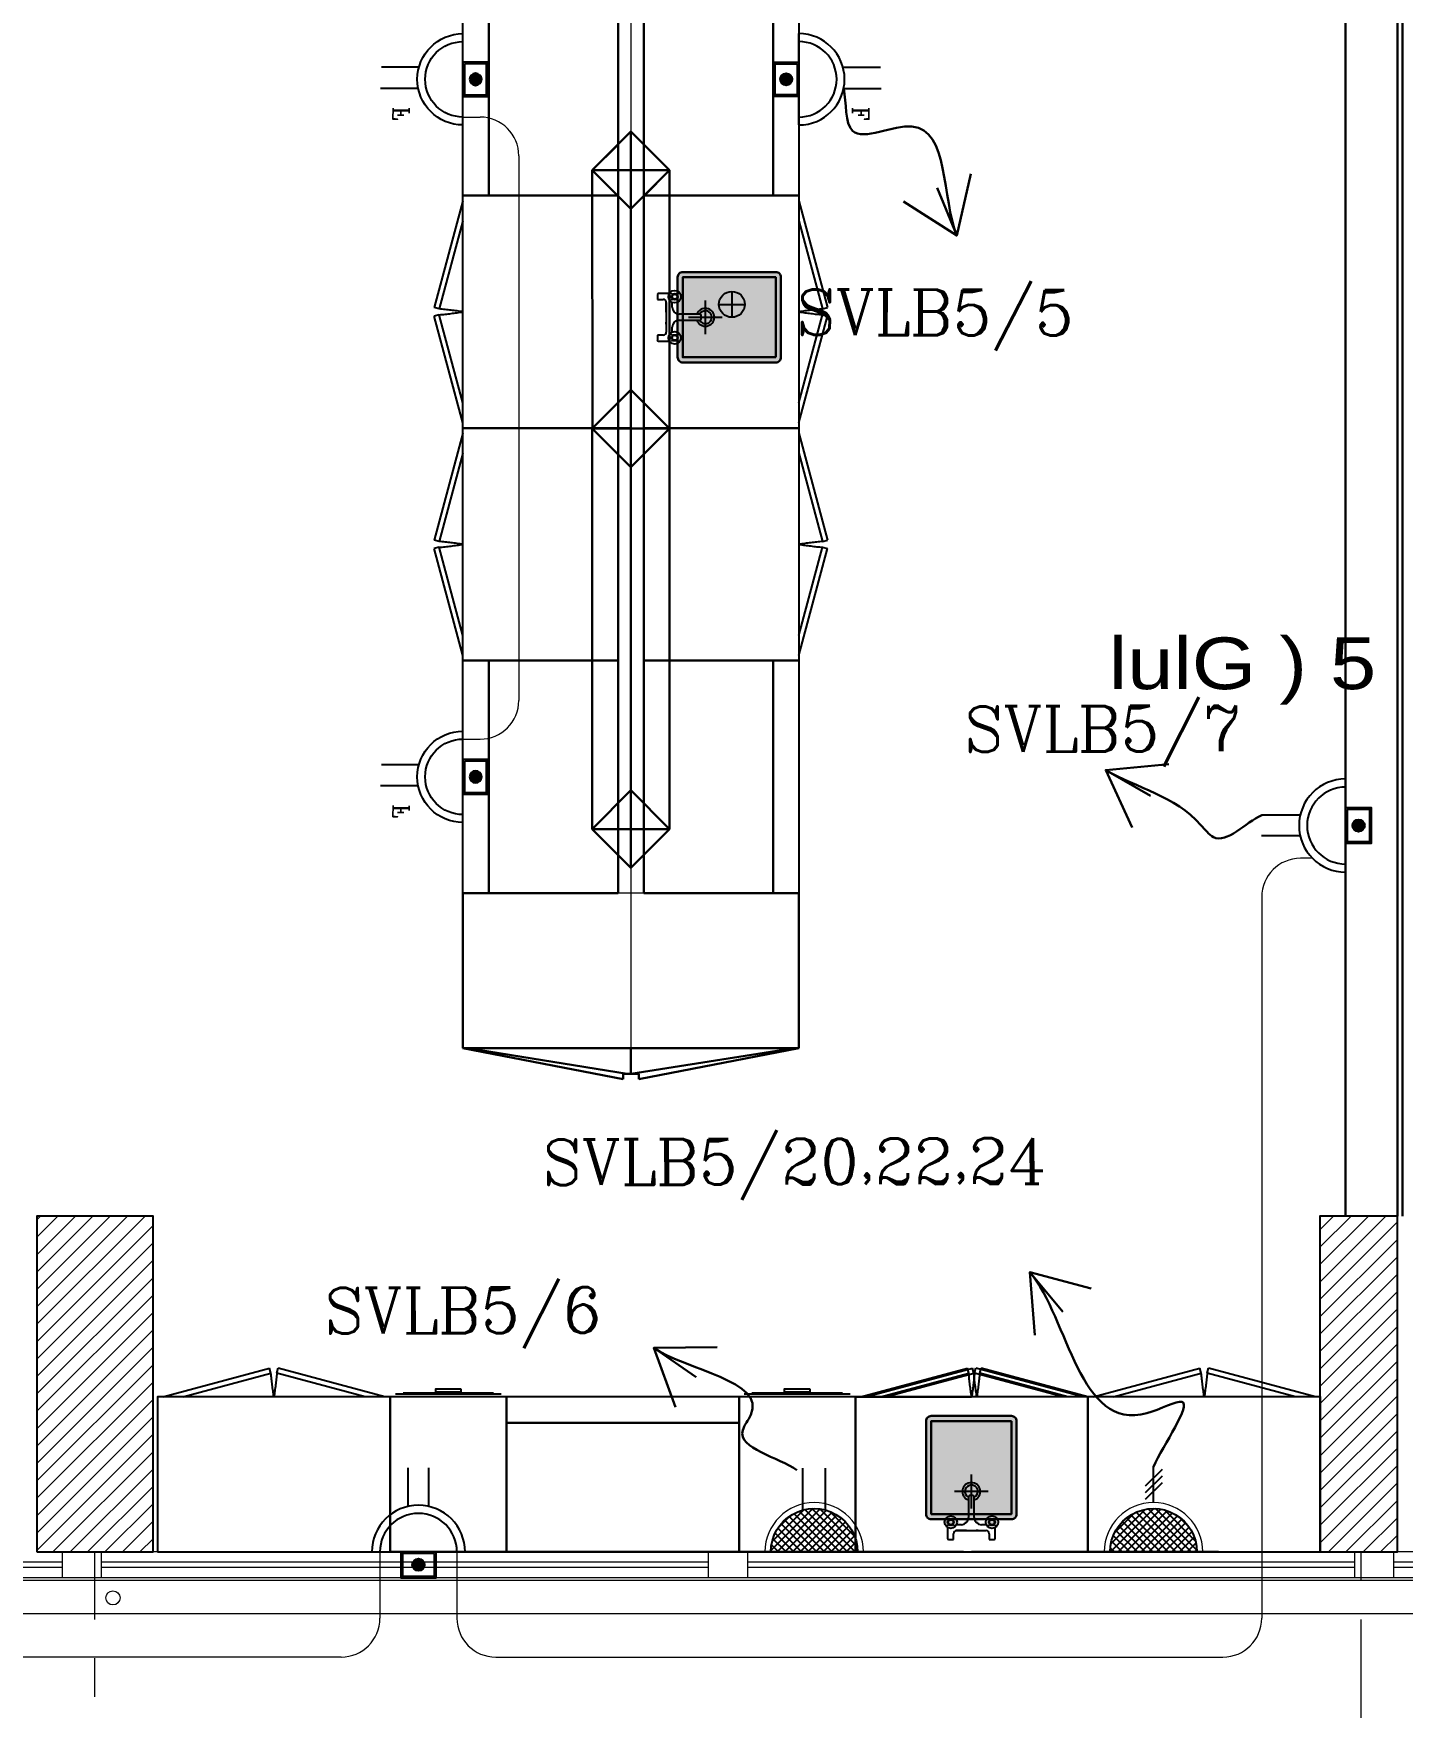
# Model space of a CAD drawing. Extents: x 1315 to 1416, y 473 to 837.
# Drawn here: x 1359.85 to 1365.15, y 578 to 584.48 of the extents above; entities that cross this region are included whole.
import ezdxf

# ---------------------------------------------------------------- set-up
doc = ezdxf.new("R2010")
doc.units = 0
doc.header["$MEASUREMENT"] = 0
for name, pattern in [('ACAD_ISO02W100', [15, 12, -3]), ('CENTERX2', [4, 2.5, -0.5, 0.5, -0.5]), ('DASHED', [19.05, 12.7, -6.35])]:
    doc.linetypes.add(name, pattern=pattern)
doc.layers.get('0').update_dxf_attribs({"color": 252, "linetype": 'CONTINUOUS', "lineweight": 30})
for name, color, linetype in [('-FUR', 252, 'CONTINUOUS'), ('E-SOCKETS', 6, 'CONTINUOUS'), ('LAYER8', 252, 'CONTINUOUS'), ('POWER', 1, 'CONTINUOUS'), ('SAN', 252, 'CONTINUOUS'), ('WIRING', 4, 'CONTINUOUS')]:
    doc.layers.add(name, color=color, linetype=linetype)
for name, color, linetype, lineweight in [('axis', 252, 'CENTERX2', 5), ('Column', 252, 'CONTINUOUS', 25), ('elev', 252, 'CONTINUOUS', 9), ('Elevation', 252, 'CONTINUOUS', 18), ('hatch', 252, 'CONTINUOUS', 9), ('text', 252, 'CONTINUOUS', 15), ('Wall', 252, 'CONTINUOUS', 30), ('WINDOW', 252, 'CONTINUOUS', 5), ('WIRRING', 3, 'CONTINUOUS', 5)]:
    doc.layers.add(name, color=color, linetype=linetype, lineweight=lineweight)
doc.styles.add('ARIAL', font='arial.ttf')
doc.styles.add('E80', font='romanc.shx')
doc.styles.add('SOSA2', font='SOSA.shx', dxfattribs={"width": 0.8})
doc.dimstyles.new('DIM-100-IN', dxfattribs={"dimtxt": 0.22, "dimasz": 0.1, "dimexe": 0.15, "dimexo": 0.15, "dimgap": 0, "dimtad": 0, "dimrnd": 0.05, "dimzin": 1, "dimdsep": 46, "dimtxsty": 'ARIAL', "dimblk": 'DOT', "dimcen": 0.2, "dimclrd": 256, "dimclre": 256, "dimclrt": 23, "dimadec": 0, "dimazin": 0, "dimtfac": 1, "dimtmove": 2, "dimatfit": 2, "dimldrblk": 'OPEN90', "dimfxl": 0.15, "dimfxlon": 1, "dimtolj": 1, "dimtzin": 0, "dimlwe": -1, "dimarcsym": 0})

# ---------------------------------------------------------------- blocks, each defined once
blk = doc.blocks.new('A$C11ED6BD5')
at = {"layer": 'axis', "color": 0, "ltscale": 0.3}
for p, q in [((-22.25, -2.4111), (-22.25, 0.25)), ((-17.35, -1.9611), (-17.35, 0.25))]:
    blk.add_line(p, q, dxfattribs=at)
blk = doc.blocks.new('5')
at = {"layer": '-FUR', "linetype": 'ACAD_ISO02W100'}
for p, q in [((41999.7885, -66320.4478), (42000.6885, -66320.4478)), ((41999.8085, -66321.0478), (42000.2221, -66321.1587)), ((41999.8858, -66321.0478), (42000.2273, -66321.1393)), ((42000.5913, -66321.0478), (42000.2498, -66321.1393)), ((42000.6685, -66321.0478), (42000.255, -66321.1587)), ((42000.2273, -66321.1393), (42000.2221, -66321.1587)), ((42000.2498, -66321.1393), (42000.255, -66321.1587))]:
    blk.add_line(p, q, dxfattribs=at)
at = {"layer": '-FUR'}
blk.add_lwpolyline([(41999.7885, -66320.4478), (42000.6885, -66320.4478), (42000.6885, -66321.0478), (41999.7885, -66321.0478)], close=True, dxfattribs=at)
at = {"layer": '-FUR', "linetype": 'ACAD_ISO02W100'}
for centre, start, end in [((42001.7538, -66321.2808), 171.26112, 174.70691), ((41998.7233, -66321.2808), 5.29309, 8.73888)]:
    blk.add_arc(centre, 1.5331, start, end, dxfattribs=at)
blk = doc.blocks.new('ba7es')
at = {"layer": '-FUR', "linetype": 'ACAD_ISO02W100'}
blk.add_line((1323.8895, 576.6578), (1322.9895, 576.6578), dxfattribs=at)
for p, q in [((1323.8895, 577.2578), (1322.9895, 577.2578)), ((1322.9895, 577.2578), (1322.9895, 576.6578)), ((1323.8895, 576.6578), (1323.8895, 577.2578)), ((1322.9895, 576.6578), (1322.9895, 576.7578)), ((1322.9895, 576.7578), (1323.8895, 576.7578))]:
    blk.add_line(p, q)
blk = doc.blocks.new('YY5Y5')
at = {"layer": 'SAN', "color": 1}
for p, q in [((433.83, 542.04), (433.83, 538.56)), ((435.73, 542.41), (434.2, 542.41)), ((435.73, 540.55), (435.73, 542.41)), ((447.16, 542.41), (447.16, 540.55)), ((448.69, 542.41), (447.16, 542.41)), ((449.07, 538.56), (449.07, 542.04)), ((434.16, 537.56), (433.7, 538.02)), ((434.16, 536.15), (433.7, 535.69)), ((435.58, 537.56), (436.04, 538.02)), ((435.58, 536.15), (436.04, 535.69)), ((436.72, 537.65), (438.25, 537.65)), ((446.18, 539.55), (436.73, 539.55)), ((443.04, 539.55), (446.16, 539.55)), ((444.65, 537.65), (446.18, 537.65)), ((447.32, 537.56), (446.86, 538.02)), ((447.32, 536.15), (446.86, 535.69)), ((448.74, 537.56), (449.2, 538.02)), ((448.74, 536.15), (449.2, 535.69)), ((440.5, 535.4), (440.5, 528.74)), ((442.4, 528.74), (442.4, 535.4)), ((440.87, 528.36), (442.03, 528.36))]:
    blk.add_line(p, q, dxfattribs=at)
at = {"layer": 'SAN', "color": 1, "linetype": 'Continuous'}
blk.add_line((439.23, 539.55), (439.86, 539.55), dxfattribs=at)
at = {"layer": 'SAN', "color": 2, "linetype": 'DASHED'}
for points in [[(441.45, 532.42), (441.45, 521.63)], [(436.06, 527.03), (446.84, 527.03)]]:
    blk.add_lwpolyline(points, dxfattribs=at)
at = {"layer": 'SAN', "color": 1}
for centre, radius in [((434.87, 536.85), 2), ((434.87, 536.85), 1), ((434.87, 536.85), 0.8), ((448.03, 536.85), 2), ((448.03, 536.85), 1), ((448.03, 536.85), 0.8)]:
    blk.add_circle(centre, radius, dxfattribs=at)
for centre, radius, start, end in [((434.2, 542.04), 0.375, 90, 180), ((448.69, 542.04), 0.375, 0, 90), ((436.73, 540.55), 1, 180, 270), ((438.25, 535.4), 2.25, 0, 90), ((444.65, 535.4), 2.25, 90, 180), ((446.16, 540.55), 1, 270, 0), ((441.45, 527.03), 2.86, 109.4319, 70.5681), ((441.45, 527.03), 2.08, 117.2765, 62.7235), ((440.87, 528.74), 0.375, 180, 270), ((442.03, 528.74), 0.375, 270, 360)]:
    blk.add_arc(centre, radius, start, end, dxfattribs=at)
blk = doc.blocks.new('vfd')
at = {"layer": '-FUR'}
h = blk.add_hatch(color=254, dxfattribs=at)
h.paths.add_polyline_path([(1316.635, 565.8296), (1316.635, 566.1396), (1316.275, 566.1396), (1316.275, 565.8296)], flags=16)
edge = h.paths.add_edge_path()
edge.add_line((1316.655, 565.8296), (1316.655, 566.1396))
edge.add_ellipse((1316.635, 566.1396), major_axis=(-0.0141, -0.0141), ratio=1, start_angle=135, end_angle=225)
edge.add_line((1316.635, 566.1596), (1316.275, 566.1596))
edge.add_ellipse((1316.275, 566.1396), major_axis=(-0.0141, -0.0141), ratio=1, start_angle=225, end_angle=315)
edge.add_line((1316.255, 566.1396), (1316.255, 565.8296))
edge.add_ellipse((1316.275, 565.8296), major_axis=(0.0141, -0.0141), ratio=1, start_angle=225, end_angle=315)
edge.add_line((1316.275, 565.8096), (1316.635, 565.8096))
edge.add_ellipse((1316.635, 565.8296), major_axis=(0.0141, -0.0141), ratio=1, start_angle=-45, end_angle=45)
blk.add_hatch(color=253, dxfattribs=at).paths.add_polyline_path([(1316.275, 565.8296), (1316.635, 565.8296), (1316.635, 566.1396), (1316.275, 566.1396)])
h = blk.add_hatch(color=251, dxfattribs=at)
h.paths.add_polyline_path([(1316.305, 565.8596), (1316.275, 565.8296), (1316.635, 565.8296), (1316.605, 565.8596)])
h.paths.add_polyline_path([(1316.605, 565.8596), (1316.635, 565.8296), (1316.635, 566.1396), (1316.605, 566.1096)])
h = blk.add_hatch(color=252, dxfattribs=at)
h.paths.add_polyline_path([(1316.305, 566.1096), (1316.275, 566.1396), (1316.275, 565.8296), (1316.305, 565.8596)])
h.paths.add_polyline_path([(1316.605, 566.1096), (1316.635, 566.1396), (1316.275, 566.1396), (1316.305, 566.1096)])
blk.add_lwpolyline([(1316.655, 565.8296), (1316.655, 566.1396, 0.414214), (1316.635, 566.1596), (1316.275, 566.1596, 0.414214), (1316.255, 566.1396), (1316.255, 565.8296, 0.414214), (1316.275, 565.8096), (1316.635, 565.8096, 0.414214)], format="xyb", close=True)
blk.add_lwpolyline([(1316.655, 565.8296), (1316.655, 566.1396, 0.414214), (1316.635, 566.1596), (1316.275, 566.1596, 0.414214), (1316.255, 566.1396), (1316.255, 565.8296, 0.414214), (1316.275, 565.8096), (1316.635, 565.8096, 0.414214)], format="xyb", close=True)
blk.add_lwpolyline([(1316.635, 565.8296), (1316.635, 566.1396), (1316.275, 566.1396), (1316.275, 565.8296)], close=True)
at = {"layer": 'LAYER8'}
for p, q in [((1316.465, 566.0846), (1316.465, 565.9846)), ((1316.415, 566.0346), (1316.515, 566.0346))]:
    blk.add_line(p, q, dxfattribs=at)
blk.add_circle((1316.465, 566.0346), 0.05, dxfattribs=at)
at = {"xscale": 0.0121, "yscale": 0.0121, "zscale": 0.0121, "rotation": 89.99999999999997}
blk.add_blockref('YY5Y5', (1322.7397, 560.6431), dxfattribs=at)
blk = doc.blocks.new('3')
at = {"layer": '-FUR', "linetype": 'ACAD_ISO02W100'}
blk.add_line((41990.0194, -66320.4802), (41990.4694, -66320.4802), dxfattribs=at)
at = {"layer": '-FUR'}
for p, q in [((41990.0394, -66321.0902), (41990.4494, -66321.0902)), ((41990.0694, -66321.0952), (41990.4194, -66321.0952))]:
    blk.add_line(p, q, dxfattribs=at)
blk.add_lwpolyline([(41990.0194, -66321.0802), (41990.4694, -66321.0802), (41990.4694, -66320.4802), (41990.0194, -66320.4802)], close=True, dxfattribs=at)
at = {"layer": '-FUR', "color": 1}
blk.add_lwpolyline([(41990.1944, -66321.1102), (41990.2944, -66321.1102), (41990.2944, -66321.1002), (41990.1944, -66321.1002)], close=True, dxfattribs=at)
blk = doc.blocks.new('fd')
at = {"layer": '-FUR'}
h = blk.add_hatch(color=254, dxfattribs=at)
h.paths.add_polyline_path([(1322.6636, 576.6994), (1322.3536, 576.6994), (1322.3536, 577.0594), (1322.6636, 577.0594)], flags=16)
edge = h.paths.add_edge_path()
edge.add_line((1322.6636, 576.6794), (1322.3536, 576.6794))
edge.add_arc((1322.3536, 576.6994), 0.02, 180, 270, ccw=False)
edge.add_line((1322.3336, 576.6994), (1322.3336, 577.0594))
edge.add_arc((1322.3536, 577.0594), 0.02, 90, 180, ccw=False)
edge.add_line((1322.3536, 577.0794), (1322.6636, 577.0794))
edge.add_arc((1322.6636, 577.0594), 0.02, 0, 90, ccw=False)
edge.add_line((1322.6836, 577.0594), (1322.6836, 576.6994))
edge.add_arc((1322.6636, 576.6994), 0.02, -90, 0, ccw=False)
blk.add_hatch(color=253, dxfattribs=at).paths.add_polyline_path([(1322.6636, 577.0594), (1322.6636, 576.6994), (1322.3536, 576.6994), (1322.3536, 577.0594)])
h = blk.add_hatch(color=251, dxfattribs=at)
h.paths.add_polyline_path([(1322.6337, 577.0294), (1322.6636, 577.0594), (1322.6636, 576.6994), (1322.6336, 576.7294)])
h.paths.add_polyline_path([(1322.6336, 576.7294), (1322.6636, 576.6994), (1322.3536, 576.6994), (1322.3836, 576.7294)])
h = blk.add_hatch(color=252, dxfattribs=at)
h.paths.add_polyline_path([(1322.3836, 577.0294), (1322.3536, 577.0594), (1322.6636, 577.0594), (1322.6337, 577.0294)])
h.paths.add_polyline_path([(1322.3836, 576.7294), (1322.3536, 576.6994), (1322.3536, 577.0594), (1322.3836, 577.0294)])
for p, q in [((1322.4784, 577.2056), (1322.0597, 577.2056)), ((1322.4784, 577.2056), (1322.9597, 577.2056)), ((1322.0597, 576.6056), (1322.5097, 576.6056)), ((1322.9597, 576.6056), (1322.5097, 576.6056))]:
    blk.add_line(p, q, dxfattribs=at)
at = {"layer": '-FUR', "linetype": 'ACAD_ISO02W100'}
for p, q in [((1322.0597, 577.2056), (1322.5097, 577.2056)), ((1322.9597, 577.2056), (1322.5097, 577.2056)), ((1322.0997, 576.6056), (1322.5133, 576.4948)), ((1322.177, 576.6056), (1322.5185, 576.5141)), ((1322.8824, 576.6056), (1322.541, 576.5141)), ((1322.9597, 576.6056), (1322.5462, 576.4948)), ((1322.5185, 576.5141), (1322.5133, 576.4948)), ((1322.541, 576.5141), (1322.5462, 576.4948))]:
    blk.add_line(p, q, dxfattribs=at)
for centre, start, end in [((1324.045, 576.3727), 171.26112, 174.70691), ((1321.0144, 576.3727), 5.29309, 8.73888)]:
    blk.add_arc(centre, 1.5331, start, end, dxfattribs=at)
for p, q in [((1322.0597, 577.2056), (1322.0597, 576.6056)), ((1322.9597, 577.2056), (1322.9597, 576.6056))]:
    blk.add_line(p, q)
blk.add_lwpolyline([(1322.6636, 576.6794), (1322.3536, 576.6794, -0.414214), (1322.3336, 576.6994), (1322.3336, 577.0594, -0.414214), (1322.3536, 577.0794), (1322.6636, 577.0794, -0.414214), (1322.6836, 577.0594), (1322.6836, 576.6994, -0.414214)], format="xyb", close=True)
blk.add_lwpolyline([(1322.6636, 576.6794), (1322.3536, 576.6794, -0.414214), (1322.3336, 576.6994), (1322.3336, 577.0594, -0.414214), (1322.3536, 577.0794), (1322.6636, 577.0794, -0.414214), (1322.6836, 577.0594), (1322.6836, 576.6994, -0.414214)], format="xyb", close=True)
blk.add_lwpolyline([(1322.6636, 576.6994), (1322.3536, 576.6994), (1322.3536, 577.0594), (1322.6636, 577.0594)], close=True)
at = {"extrusion": (0, 0, -1), "xscale": 0.0121000000000322, "yscale": 0.0121000000000322, "zscale": -0.0121}
blk.add_blockref('YY5Y5', (-1327.8502, 570.5947), dxfattribs=at)
blk = doc.blocks.new('juy')
blk.add_line((1322.9597, 577.2056), (1322.9597, 576.6056))
blk.add_blockref('fd', (0, 0))
blk = doc.blocks.new('LAB 2')
h = blk.add_hatch(color=251)
h.set_gradient(color1=(255, 191, 127), color2=(255, 181, 107), one_color=1, tint=0.71)
h.paths.add_polyline_path([(1000.0421, 445.0029), (999.7321, 445.0029), (999.7321, 444.6429), (1000.0421, 444.6429)], flags=0)
edge = h.paths.add_edge_path(flags=17)
edge.add_line((1000.0421, 445.0229), (999.7321, 445.0229))
edge.add_arc((999.7321, 445.0029), 0.02, 90, 180)
edge.add_line((999.7121, 445.0029), (999.7121, 444.6429))
edge.add_arc((999.7321, 444.6429), 0.02, 180, 270)
edge.add_line((999.7321, 444.6229), (1000.0421, 444.6229))
edge.add_arc((1000.0421, 444.6429), 0.02, 270, 360)
edge.add_line((1000.0621, 444.6429), (1000.0621, 445.0029))
edge.add_arc((1000.0421, 445.0029), 0.02, 360, 450)
edge = h.paths.add_edge_path(flags=0)
edge.add_line((999.8756, 444.7099), (999.8756, 444.6293))
edge = h.paths.add_edge_path(flags=0)
edge.add_line((999.8987, 444.6293), (999.8987, 444.7099))
edge = h.paths.add_edge_path(flags=0)
edge.add_line((999.8871, 444.6653), (999.8871, 444.7959))
edge = h.paths.add_edge_path(flags=0)
edge.add_line((999.9524, 444.7306), (999.8219, 444.7306))
edge = h.paths.add_edge_path(flags=0)
edge.add_arc((999.8871, 444.7306), 0.0346, -70.56806, 250.56806, ccw=False)
edge = h.paths.add_edge_path(flags=0)
edge.add_arc((999.8871, 444.7306), 0.0251, -62.72353, 242.72353, ccw=False)
edge = h.paths.add_edge_path(flags=0)
edge.add_arc((999.8802, 444.7099), 0.00454, 90, 180, ccw=False)
edge = h.paths.add_edge_path(flags=0)
edge.add_arc((999.8941, 444.7099), 0.00454, 0, 90, ccw=False)
edge = h.paths.add_edge_path(flags=0)
edge.add_line((999.8941, 444.7145), (999.8802, 444.7145))
edge = h.paths.add_edge_path(flags=16)
edge.add_arc((999.8075, 444.6117), 0.0121, 0, 360, ccw=False)
edge = h.paths.add_edge_path(flags=16)
edge.add_line((999.9582, 444.6203), (999.9527, 444.6258))
edge = h.paths.add_edge_path(flags=16)
edge.add_line((999.9753, 444.6203), (999.9809, 444.6258))
edge = h.paths.add_edge_path(flags=16)
edge.add_line((999.799, 444.6203), (999.7934, 444.6258))
edge = h.paths.add_edge_path(flags=16)
edge.add_line((999.8161, 444.6203), (999.8216, 444.6258))
h = blk.add_hatch(color=251)
h.set_gradient(color1=(255, 191, 127), color2=(255, 181, 107), one_color=1, tint=0.71)
edge = h.paths.add_edge_path(flags=17)
edge.add_line((1000.0421, 445.0229), (999.7321, 445.0229))
edge.add_arc((999.7321, 445.0029), 0.02, 90, 180)
edge.add_line((999.7121, 445.0029), (999.7121, 444.6429))
edge.add_arc((999.7321, 444.6429), 0.02, 180, 270)
edge.add_line((999.7321, 444.6229), (1000.0421, 444.6229))
edge.add_arc((1000.0421, 444.6429), 0.02, 270, 360)
edge.add_line((1000.0621, 444.6429), (1000.0621, 445.0029))
edge.add_arc((1000.0421, 445.0029), 0.02, 360, 450)
h.paths.add_polyline_path([(1000.0421, 445.0029), (999.7321, 445.0029), (999.7321, 444.6429), (1000.0421, 444.6429)], flags=0)
edge = h.paths.add_edge_path(flags=0)
edge.add_line((999.8756, 444.7099), (999.8756, 444.6293))
edge = h.paths.add_edge_path(flags=0)
edge.add_line((999.8987, 444.6293), (999.8987, 444.7099))
edge = h.paths.add_edge_path(flags=0)
edge.add_line((999.8871, 444.6653), (999.8871, 444.7959))
edge = h.paths.add_edge_path(flags=0)
edge.add_line((999.9524, 444.7306), (999.8219, 444.7306))
edge = h.paths.add_edge_path(flags=0)
edge.add_arc((999.8871, 444.7306), 0.0346, -70.56806, 250.56806, ccw=False)
edge = h.paths.add_edge_path(flags=0)
edge.add_arc((999.8871, 444.7306), 0.0251, -62.72353, 242.72353, ccw=False)
edge = h.paths.add_edge_path(flags=0)
edge.add_arc((999.8802, 444.7099), 0.00454, 90, 180, ccw=False)
edge = h.paths.add_edge_path(flags=0)
edge.add_arc((999.8941, 444.7099), 0.00454, 0, 90, ccw=False)
edge = h.paths.add_edge_path(flags=0)
edge.add_line((999.8941, 444.7145), (999.8802, 444.7145))
edge = h.paths.add_edge_path(flags=16)
edge.add_arc((999.8075, 444.6117), 0.0121, 0, 360, ccw=False)
edge = h.paths.add_edge_path(flags=16)
edge.add_line((999.9582, 444.6203), (999.9527, 444.6258))
edge = h.paths.add_edge_path(flags=16)
edge.add_line((999.9753, 444.6203), (999.9809, 444.6258))
edge = h.paths.add_edge_path(flags=16)
edge.add_line((999.799, 444.6203), (999.7934, 444.6258))
edge = h.paths.add_edge_path(flags=16)
edge.add_line((999.8161, 444.6203), (999.8216, 444.6258))
h = blk.add_hatch(color=251)
h.set_gradient(color1=(255, 191, 127), color2=(255, 181, 107), one_color=1, tint=0.71)
edge = h.paths.add_edge_path(flags=16)
edge.add_line((1000.0421, 445.0229), (999.7321, 445.0229))
edge.add_arc((999.7321, 445.0029), 0.02, 90, 180)
edge.add_line((999.7121, 445.0029), (999.7121, 444.6429))
edge.add_arc((999.7321, 444.6429), 0.02, 180, 270)
edge.add_line((999.7321, 444.6229), (1000.0421, 444.6229))
edge.add_arc((1000.0421, 444.6429), 0.02, 270, 360)
edge.add_line((1000.0621, 444.6429), (1000.0621, 445.0029))
edge.add_arc((1000.0421, 445.0029), 0.02, 360, 450)
edge = h.paths.add_edge_path()
edge.add_arc((999.8075, 444.6117), 0.0242, 0, 360, ccw=False)
edge = h.paths.add_edge_path(flags=16)
edge.add_arc((999.8075, 444.6117), 0.0121, 0, 360, ccw=False)
edge = h.paths.add_edge_path(flags=16)
edge.add_arc((999.8075, 444.6117), 0.00968, 0, 360, ccw=False)
edge = h.paths.add_edge_path(flags=16)
edge.add_line((999.799, 444.6203), (999.7934, 444.6258))
edge = h.paths.add_edge_path(flags=16)
edge.add_line((999.799, 444.6032), (999.7934, 444.5976))
edge = h.paths.add_edge_path(flags=16)
edge.add_line((999.8161, 444.6203), (999.8216, 444.6258))
edge = h.paths.add_edge_path(flags=16)
edge.add_line((999.8161, 444.6032), (999.8216, 444.5976))
h = blk.add_hatch(color=251)
h.set_gradient(color1=(255, 191, 127), color2=(255, 181, 107), one_color=1, tint=0.71)
edge = h.paths.add_edge_path(flags=16)
edge.add_line((1000.0421, 445.0229), (999.7321, 445.0229))
edge.add_arc((999.7321, 445.0029), 0.02, 90, 180)
edge.add_line((999.7121, 445.0029), (999.7121, 444.6429))
edge.add_arc((999.7321, 444.6429), 0.02, 180, 270)
edge.add_line((999.7321, 444.6229), (1000.0421, 444.6229))
edge.add_arc((1000.0421, 444.6429), 0.02, 270, 360)
edge.add_line((1000.0621, 444.6429), (1000.0621, 445.0029))
edge.add_arc((1000.0421, 445.0029), 0.02, 360, 450)
edge = h.paths.add_edge_path()
edge.add_arc((999.9668, 444.6117), 0.0242, 0, 360, ccw=False)
edge = h.paths.add_edge_path(flags=16)
edge.add_arc((999.9668, 444.6117), 0.0121, 0, 360, ccw=False)
edge = h.paths.add_edge_path(flags=16)
edge.add_arc((999.9668, 444.6117), 0.00968, 0, 360, ccw=False)
edge = h.paths.add_edge_path(flags=16)
edge.add_line((999.9582, 444.6203), (999.9527, 444.6258))
edge = h.paths.add_edge_path(flags=16)
edge.add_line((999.9582, 444.6032), (999.9527, 444.5976))
edge = h.paths.add_edge_path(flags=16)
edge.add_line((999.9753, 444.6203), (999.9809, 444.6258))
edge = h.paths.add_edge_path(flags=16)
edge.add_line((999.9753, 444.6032), (999.9809, 444.5976))
h = blk.add_hatch(color=251)
h.set_gradient(color1=(255, 191, 127), color2=(255, 181, 107), one_color=1, tint=0.71)
edge = h.paths.add_edge_path(flags=16)
edge.add_line((1000.0421, 445.0229), (999.7321, 445.0229))
edge.add_arc((999.7321, 445.0029), 0.02, 90, 180)
edge.add_line((999.7121, 445.0029), (999.7121, 444.6429))
edge.add_arc((999.7321, 444.6429), 0.02, 180, 270)
edge.add_line((999.7321, 444.6229), (1000.0421, 444.6229))
edge.add_arc((1000.0421, 444.6429), 0.02, 270, 360)
edge.add_line((1000.0621, 444.6429), (1000.0621, 445.0029))
edge.add_arc((1000.0421, 445.0029), 0.02, 360, 450)
edge = h.paths.add_edge_path(flags=0)
edge.add_line((999.8756, 444.7099), (999.8756, 444.6293))
edge = h.paths.add_edge_path()
edge.add_arc((999.8484, 444.6293), 0.0272, 270, 360, ccw=False)
h = blk.add_hatch(color=251)
h.set_gradient(color1=(255, 191, 127), color2=(255, 181, 107), one_color=1, tint=0.71)
edge = h.paths.add_edge_path(flags=16)
edge.add_line((1000.0421, 445.0229), (999.7321, 445.0229))
edge.add_arc((999.7321, 445.0029), 0.02, 90, 180)
edge.add_line((999.7121, 445.0029), (999.7121, 444.6429))
edge.add_arc((999.7321, 444.6429), 0.02, 180, 270)
edge.add_line((999.7321, 444.6229), (1000.0421, 444.6229))
edge.add_arc((1000.0421, 444.6429), 0.02, 270, 360)
edge.add_line((1000.0621, 444.6429), (1000.0621, 445.0029))
edge.add_arc((1000.0421, 445.0029), 0.02, 360, 450)
edge = h.paths.add_edge_path(flags=0)
edge.add_line((999.8987, 444.6293), (999.8987, 444.7099))
edge = h.paths.add_edge_path()
edge.add_arc((999.9259, 444.6293), 0.0272, 180, 270, ccw=False)
h = blk.add_hatch(color=251)
h.set_gradient(color1=(255, 191, 127), color2=(255, 181, 107), one_color=1, tint=0.71)
edge = h.paths.add_edge_path(flags=16)
edge.add_line((1000.0421, 445.0229), (999.7321, 445.0229))
edge.add_arc((999.7321, 445.0029), 0.02, 90, 180)
edge.add_line((999.7121, 445.0029), (999.7121, 444.6429))
edge.add_arc((999.7321, 444.6429), 0.02, 180, 270)
edge.add_line((999.7321, 444.6229), (1000.0421, 444.6229))
edge.add_arc((1000.0421, 444.6429), 0.02, 270, 360)
edge.add_line((1000.0621, 444.6429), (1000.0621, 445.0029))
edge.add_arc((1000.0421, 445.0029), 0.02, 360, 450)
h.paths.add_polyline_path([(1000.0421, 445.0029), (999.7321, 445.0029), (999.7321, 444.6429), (1000.0421, 444.6429)], flags=0)
edge = h.paths.add_edge_path(flags=17)
edge.add_line((1000.0421, 445.0229), (999.7321, 445.0229))
edge.add_arc((999.7321, 445.0029), 0.02, 90, 180)
edge.add_line((999.7121, 445.0029), (999.7121, 444.6429))
edge.add_arc((999.7321, 444.6429), 0.02, 180, 270)
edge.add_line((999.7321, 444.6229), (1000.0421, 444.6229))
edge.add_arc((1000.0421, 444.6429), 0.02, 270, 360)
edge.add_line((1000.0621, 444.6429), (1000.0621, 445.0029))
edge.add_arc((1000.0421, 445.0029), 0.02, 360, 450)
edge = h.paths.add_edge_path(flags=0)
edge.add_line((999.8756, 444.7099), (999.8756, 444.6293))
edge = h.paths.add_edge_path(flags=0)
edge.add_line((999.8987, 444.6293), (999.8987, 444.7099))
edge = h.paths.add_edge_path(flags=0)
edge.add_line((999.8871, 444.6653), (999.8871, 444.7959))
edge = h.paths.add_edge_path(flags=0)
edge.add_line((999.9524, 444.7306), (999.8219, 444.7306))
edge = h.paths.add_edge_path(flags=0)
edge.add_arc((999.8871, 444.7306), 0.0346, -70.56806, 250.56806, ccw=False)
edge = h.paths.add_edge_path(flags=0)
edge.add_arc((999.8871, 444.7306), 0.0251, -62.72353, 242.72353, ccw=False)
edge = h.paths.add_edge_path(flags=0)
edge.add_arc((999.8802, 444.7099), 0.00454, 90, 180, ccw=False)
edge = h.paths.add_edge_path(flags=0)
edge.add_arc((999.8941, 444.7099), 0.00454, 0, 90, ccw=False)
edge = h.paths.add_edge_path(flags=0)
edge.add_line((999.8941, 444.7145), (999.8802, 444.7145))
edge = h.paths.add_edge_path(flags=16)
edge.add_arc((999.9668, 444.6117), 0.0121, 0, 360, ccw=False)
edge = h.paths.add_edge_path(flags=16)
edge.add_arc((999.8075, 444.6117), 0.0121, 0, 360, ccw=False)
edge = h.paths.add_edge_path(flags=16)
edge.add_line((999.9582, 444.6203), (999.9527, 444.6258))
edge = h.paths.add_edge_path(flags=16)
edge.add_line((999.9753, 444.6203), (999.9809, 444.6258))
edge = h.paths.add_edge_path(flags=16)
edge.add_line((999.799, 444.6203), (999.7934, 444.6258))
edge = h.paths.add_edge_path(flags=16)
edge.add_line((999.8161, 444.6203), (999.8216, 444.6258))
at = {"color": 251}
for p, q in [((998.5199, 447.3952), (998.5199, 451.9968)), ((998.6199, 451.9968), (998.6199, 447.3948)), ((998.4196, 449.845), (998.5696, 449.995)), ((998.4196, 449.845), (998.5696, 449.995)), ((998.5696, 449.995), (998.7196, 449.845)), ((998.5696, 449.845), (998.5696, 449.995)), ((998.5696, 449.995), (998.7196, 449.845)), ((998.5199, 449.9452), (998.4196, 449.845)), ((998.7196, 449.845), (998.6199, 449.9448)), ((998.7196, 449.845), (998.4196, 449.845)), ((998.7196, 449.845), (998.4196, 449.845)), ((998.4196, 449.845), (998.5696, 449.695)), ((998.5696, 449.845), (998.4196, 449.845)), ((998.7196, 449.845), (998.4196, 449.845)), ((998.4196, 449.845), (998.5696, 449.695)), ((998.7196, 449.845), (998.4196, 449.845)), ((998.4196, 449.845), (998.4214, 448.8468)), ((998.5179, 449.7468), (998.4196, 449.845)), ((998.5696, 449.695), (998.7196, 449.845)), ((998.5696, 448.995), (998.5696, 449.845)), ((998.5696, 449.845), (998.7196, 449.845)), ((998.7196, 449.845), (998.5696, 449.845)), ((998.5696, 449.845), (998.5696, 449.695)), ((998.5696, 449.695), (998.7196, 449.845)), ((998.6199, 449.7452), (998.7196, 449.845)), ((998.7196, 448.845), (998.7196, 449.845)), ((998.4196, 448.845), (998.5696, 448.995)), ((998.5696, 448.845), (998.5696, 448.995)), ((998.5696, 448.995), (998.7196, 448.845)), ((998.4196, 448.845), (998.7196, 448.845)), ((998.5696, 448.695), (998.4196, 448.845)), ((998.7196, 448.845), (998.4196, 448.845)), ((998.4196, 448.845), (998.4196, 447.295)), ((998.5199, 448.8468), (998.5699, 448.8468)), ((998.5696, 448.845), (998.5696, 448.695)), ((998.5696, 448.695), (998.7196, 448.845)), ((998.5696, 448.845), (998.5696, 447.145)), ((998.7196, 447.295), (998.7196, 448.845)), ((998.5696, 447.445), (998.5696, 448.295)), ((998.4196, 447.295), (998.5696, 447.445)), ((998.5696, 447.295), (998.5696, 447.445)), ((998.5696, 447.445), (998.7196, 447.295)), ((998.4196, 447.295), (998.7196, 447.295)), ((998.5696, 447.145), (998.4196, 447.295)), ((998.7196, 447.295), (998.4196, 447.295)), ((998.5696, 447.295), (998.5696, 447.145)), ((998.5696, 447.145), (998.7196, 447.295)), ((997.9199, 446.4468), (997.9199, 447.0468)), ((999.2199, 447.0468), (999.2199, 446.4468)), ((999.2199, 446.4468), (997.9199, 446.4468)), ((997.9199, 446.4468), (998.5399, 446.3268)), ((997.9199, 446.4468), (997.9399, 446.4468)), ((997.9399, 446.4468), (998.5549, 446.3468)), ((999.2199, 446.4468), (998.5699, 446.4468)), ((998.5699, 446.4468), (998.5699, 446.3468)), ((999.1999, 446.4468), (998.5699, 446.3468)), ((999.2199, 446.4468), (998.5999, 446.3268)), ((999.2199, 446.4468), (999.1999, 446.4468)), ((998.5699, 446.3468), (998.5399, 446.3468)), ((998.5399, 446.3468), (998.5399, 446.3268)), ((998.5699, 446.3468), (998.5999, 446.3468)), ((998.5999, 446.3468), (998.5999, 446.3268))]:
    blk.add_line(p, q, dxfattribs=at)
at = {"layer": 'elev', "color": 251, "linetype": 'Continuous'}
for p, q in [((998.5699, 451.9968), (998.5699, 446.3787)), ((999.1299, 447.0468), (998.0099, 447.0468))]:
    blk.add_line(p, q, dxfattribs=at)
at = {"color": 251}
for p, rotation in [((421.2621, 1773.6363), 270), ((1575.8777, -873.2427), 90), ((421.2621, 1770.9363), 270), ((1575.8777, -875.9427), 90)]:
    blk.add_blockref('ba7es', p, dxfattribs=dict(at, rotation=rotation))
blk.add_blockref('vfd', (-317.5045, -116.7088), dxfattribs=at)
at = {"color": 251, "xscale": -1, "rotation": 180}
for name, p in [('juy', (-322.6215, 1021.7024)), ('ba7es', (-324.9013, 1021.7546))]:
    blk.add_blockref(name, p, dxfattribs=at)
at = {"layer": 'Wall', "color": 251, "lineweight": 20}
for name, p, rotation in [('5', (67318.9677, 42449.5353), 270), ('5', (-65321.828, -41550.9417), 90), ('5', (67318.9677, 42448.6353), 270), ('5', (-65321.828, -41551.8417), 90), ('3', (42988.1076, -65875.9834), 180), ('3', (42989.4576, -65875.9834), 180)]:
    blk.add_blockref(name, p, dxfattribs=dict(at, rotation=rotation))
at = {"layer": 'Wall', "color": 251, "lineweight": 20, "xscale": -1, "rotation": 180}
for p in [(-41003.0503, -65875.9511), (-41000.3503, -65875.9511), (-40999.4503, -65875.9511)]:
    blk.add_blockref('5', p, dxfattribs=at)
blk = doc.blocks.new('DOUBLEX POWER SOCKET')
at = {"layer": 'POWER', "ltscale": 0.05}
h = blk.add_hatch(dxfattribs=at)
h.set_pattern_fill('ANSI37', color=213, scale=0.000177778, angle=-90, style=0)
h.set_pattern_definition([(135, (-134.804893, -140.661473), (0.0117851071, 0.0117851071), []), (45, (-134.804893, -140.661473), (0.0117851071, -0.0117851071), [])])
edge = h.paths.add_edge_path()
edge.add_line((112.7598, -131.9321), (112.4931, -131.9321))
edge.add_ellipse((112.6264, -131.9321), major_axis=(0.1333, 0), ratio=1, start_angle=0.0092, end_angle=180.0092, ccw=False)
at = {"color": 7}
blk.add_arc((112.6264, -131.9321), 0.1515, 0, 180, dxfattribs=at)
at = {"layer": 'POWER', "color": 6}
for p, q in [((112.5918, -131.8033), (112.5918, -131.6747)), ((112.6611, -131.8033), (112.6611, -131.6747)), ((112.8264, -131.9321), (112.4264, -131.9321))]:
    blk.add_line(p, q, dxfattribs=at)
at = {"layer": 'POWER', "color": 6, "extrusion": (0, 0, -1)}
blk.add_ellipse((112.6264, -131.9321), major_axis=(0.1333, 0), ratio=1, start_param=3.141431, end_param=6.283024, dxfattribs=at)
blk = doc.blocks.new('DOPLEX SOCKET WP')
at = {"layer": 'E-SOCKETS'}
blk.add_hatch(color=2, dxfattribs=at).paths.add_polyline_path([(48.2533, -124.2906, -1), (48.301, -124.2906, -1)])
at = {"layer": 'E-SOCKETS', "color": 2}
for p, q in [((48.2373, -124.0647), (48.2373, -123.9156)), ((48.3173, -124.0647), (48.3173, -123.9156)), ((48.0968, -124.2406), (48.4575, -124.2406)), ((48.1027, -124.2406), (48.4515, -124.2406))]:
    blk.add_line(p, q, dxfattribs=at)
for points in [[(48.3454, -124.2406), (48.2089, -124.2406), (48.2089, -124.3406), (48.3454, -124.3406)], [(48.3388, -124.2471), (48.2154, -124.2471), (48.2154, -124.3341), (48.3388, -124.3341)]]:
    blk.add_lwpolyline(points, close=True, dxfattribs=at)
blk.add_circle((48.2771, -124.2906), 0.0239, dxfattribs=at)
at = {"layer": 'E-SOCKETS', "color": 7, "linetype": 'DASHED'}
blk.add_arc((48.2771, -124.2406), 0.1804, 0, 180, dxfattribs=at)
at = {"layer": 'E-SOCKETS', "color": 2}
blk.add_arc((48.2771, -124.2406), 0.1491, 0, 180, dxfattribs=at)
blk = doc.blocks.new('_Dot')
at = {"color": 0, "linetype": 'ByBlock', "lineweight": -2}
blk.add_line((-0.5, 0), (-1, 0), dxfattribs=at)
at = {"color": 0, "linetype": 'ByBlock', "const_width": 0.5}
blk.add_lwpolyline([(-0.25, 0, 1), (0.25, 0, 1)], format="xyb", close=True, dxfattribs=at)
blk = doc.blocks.new('INDUSTRIAL SOCKET 3PH')
at = {"layer": 'POWER', "ltscale": 0.05}
h = blk.add_hatch(dxfattribs=at)
h.set_pattern_fill('ANSI37', color=213, scale=0.00022374, style=0)
h.set_pattern_definition([(225, (63.929094, -429.509574), (-0.0148320304, 0.0148320304), []), (135, (63.929094, -429.509574), (0.0148320304, 0.0148320304), [])])
edge = h.paths.add_edge_path()
edge.add_line((52.9429, -117.9395), (52.9429, -118.2751))
edge.add_ellipse((52.9429, -118.1073), major_axis=(0, 0.1678), ratio=1, start_angle=0.00923, end_angle=180.00923, ccw=False)
at = {"color": 7}
blk.add_arc((52.9429, -118.1073), 0.1907, 90, 270, dxfattribs=at)
at = {"layer": 'POWER', "color": 6}
for p, q in [((52.9429, -117.8556), (52.9429, -118.359)), ((52.7521, -118.1073), (52.6136, -118.107)), ((52.6876, -118.1383), (52.6233, -118.0719)), ((52.7131, -118.1384), (52.6488, -118.072)), ((52.7386, -118.1384), (52.6743, -118.0721))]:
    blk.add_line(p, q, dxfattribs=at)
at = {"layer": 'POWER', "color": 6, "extrusion": (0, 0, -1)}
blk.add_ellipse((52.9429, -118.1073), major_axis=(0, 0.1678), ratio=1, start_param=3.141431, end_param=6.283024, dxfattribs=at)
blk = doc.blocks.new('DOUBLEX SOCKET FLOOR MOUNTED')
at = {"layer": 'E-SOCKETS'}
blk.add_hatch(color=2, dxfattribs=at).paths.add_polyline_path([(-93.2312, -55.9052, 1), (-93.278, -55.9052, 1)])
at = {"layer": 'E-SOCKETS', "color": 2}
for p, q in [((-93.3011, -55.6865), (-93.3011, -55.5404)), ((-93.2194, -55.6838), (-93.2194, -55.5377)), ((-93.0778, -55.8562), (-93.4313, -55.8562))]:
    blk.add_line(p, q, dxfattribs=at)
for points in [[(-93.3214, -55.8562), (-93.1877, -55.8562), (-93.1877, -55.9542), (-93.3214, -55.9542)], [(-93.315, -55.8626), (-93.1941, -55.8626), (-93.1941, -55.9478), (-93.315, -55.9478)]]:
    blk.add_lwpolyline(points, close=True, dxfattribs=at)
blk.add_circle((-93.2546, -55.9052), 0.0234, dxfattribs=at)
at = {"layer": 'E-SOCKETS', "color": 7, "linetype": 'DASHED'}
blk.add_arc((-93.2546, -55.8562), 0.1767, 0, 180, dxfattribs=at)
at = {"layer": 'E-SOCKETS', "color": 2}
blk.add_arc((-93.2546, -55.8562), 0.1461, 0, 180, dxfattribs=at)
at = {"layer": 'WIRING', "color": 1, "extrusion": (5.9614e-05, -0.021173, 0.999776), "style": 'E80'}
blk.add_text('F', height=0.063, dxfattribs=at).set_placement((-93.3047, -55.3736, 1.1727))

msp = doc.modelspace()

# ---------------------------------------------------------------- hatches: boundary and pattern name
at = {"layer": 'hatch'}
h = msp.add_hatch(dxfattribs=at)
h.set_pattern_fill('ANSI31', color=256, scale=0.015, style=0)
h.set_pattern_definition([(45, (1560.84348, 264.27996), (-0.0336759605, 0.0336759605), [])])
h.paths.add_polyline_path([(1359.8613, 578.602), (1360.3113, 578.602), (1360.3113, 579.902), (1359.8613, 579.902)])
h = msp.add_hatch(dxfattribs=at)
h.set_pattern_fill('ANSI31', color=256, scale=0.015, style=0)
h.set_pattern_definition([(45, (1560.84348, 264.52996), (-0.0336759605, 0.0336759605), [])])
h.paths.add_polyline_path([(1364.8263, 578.602), (1365.1263, 578.602), (1365.1263, 579.902), (1364.8263, 579.902)])

# ---------------------------------------------------------------- linework, layer by layer
at = {"layer": 'Column'}
for points in [[(1359.8613, 578.602), (1360.3113, 578.602), (1360.3113, 579.902), (1359.8613, 579.902)], [(1364.8263, 578.602), (1365.1263, 578.602), (1365.1263, 579.902), (1364.8263, 579.902)]]:
    msp.add_lwpolyline(points, close=True, dxfattribs=at)
at = {"layer": 'elev'}
msp.add_line((1364.8263, 578.602), (1363.481, 578.602), dxfattribs=at)
at = {"layer": 'elev', "linetype": 'Continuous'}
for points in [[(1359.9613, 578.602), (1360.1113, 578.602), (1360.1113, 578.502), (1359.9613, 578.502)], [(1362.4613, 578.602), (1362.6113, 578.602), (1362.6113, 578.502), (1362.4613, 578.502)], [(1364.9613, 578.602), (1365.1113, 578.602), (1365.1113, 578.502), (1364.9613, 578.502)]]:
    msp.add_lwpolyline(points, close=True, dxfattribs=at)
at = {"layer": 'Elevation'}
msp.add_lwpolyline([(1353.3263, 578.492), (1366.9763, 578.492), (1366.9763, 578.362), (1353.3263, 578.362)], close=True, dxfattribs=at)
msp.add_circle((1360.1563, 578.4241), 0.0273, dxfattribs=at)
at = {"layer": 'Wall', "linetype": 'Continuous'}
for p, q in [((1365.1263, 586.9705), (1365.1263, 579.902)), ((1364.9263, 586.802), (1364.9263, 579.902)), ((1365.1463, 586.802), (1365.1463, 579.902))]:
    msp.add_line(p, q, dxfattribs=at)
at = {"layer": 'WINDOW', "linetype": 'Continuous'}
for p, q in [((1362.4613, 578.602), (1360.1113, 578.602)), ((1366.8063, 578.602), (1362.6113, 578.602)), ((1359.9613, 578.562), (1357.7113, 578.562)), ((1359.9613, 578.542), (1357.7113, 578.542)), ((1362.4613, 578.562), (1360.1113, 578.562)), ((1362.4613, 578.542), (1360.1113, 578.542)), ((1364.9613, 578.562), (1362.6113, 578.562)), ((1364.9613, 578.542), (1362.6113, 578.542)), ((1366.8063, 578.562), (1365.1113, 578.562)), ((1366.8063, 578.542), (1365.1113, 578.542)), ((1359.9613, 578.502), (1357.7113, 578.502)), ((1362.4613, 578.502), (1360.1113, 578.502)), ((1366.8063, 578.502), (1362.6113, 578.502))]:
    msp.add_line(p, q, dxfattribs=at)
at = {"layer": 'WIRRING', "color": 3}
for p, q in [((1361.5107, 584.1559), (1361.5107, 584.1559)), ((1361.5107, 584.1559), (1361.5769, 584.1559)), ((1361.7269, 584.0059), (1361.7269, 581.8981)), ((1361.5107, 581.7481), (1361.5769, 581.7481)), ((1364.7981, 581.2868), (1364.7514, 581.2868)), ((1364.6014, 581.1368), (1364.6014, 578.3449)), ((1361.1893, 578.602), (1361.1893, 578.3449)), ((1361.4875, 578.602), (1361.4875, 578.3449)), ((1361.0393, 578.1949), (1359.4284, 578.1949)), ((1361.6375, 578.1949), (1364.4514, 578.1949))]:
    msp.add_line(p, q, dxfattribs=at)
for centre, start, end in [((1361.5769, 584.0059), 360, 90), ((1361.5769, 581.8981), 270, 0), ((1364.7514, 581.1368), 90, 180), ((1361.0393, 578.3449), 270, 0), ((1361.6375, 578.3449), 180, 270), ((1364.4514, 578.3449), 270, 0)]:
    msp.add_arc(centre, 0.15, start, end, dxfattribs=at)

# ---------------------------------------------------------------- block references
at = {"color": 3}
msp.add_blockref('LAB 2', (363.5908, 134.1052), dxfattribs=at)
at = {"layer": 'axis'}
msp.add_blockref('A$C11ED6BD5', (1382.3363, 578.352), dxfattribs=at)
at = {"layer": 'WIRRING', "linetype": 'Continuous', "xscale": -1, "rotation": 90}
for p in [(1305.6545, 491.0475), (1305.6545, 488.3475)]:
    msp.add_blockref('DOUBLEX SOCKET FLOOR MOUNTED', p, dxfattribs=at)
at = {"layer": 'WIRRING', "linetype": 'Continuous'}
for name, p, rotation in [('DOUBLEX SOCKET FLOOR MOUNTED', (1418.6669, 491.0475), 270), ('DOPLEX SOCKET WP', (1240.6857, 533.1365), 90), ('INDUSTRIAL SOCKET 3PH', (1482.29, 631.5449), 270)]:
    msp.add_blockref(name, p, dxfattribs=dict(at, rotation=rotation))
msp.add_blockref('DOPLEX SOCKET WP', (1313.0613, 702.8426), dxfattribs=at)
at = {"layer": 'WIRRING', "linetype": 'Continuous', "xscale": 1.258540144319567, "yscale": 1.258540144319567, "zscale": 1.258540144319567}
msp.add_blockref('DOUBLEX POWER SOCKET', (1221.125, 744.6439), dxfattribs=at)

# ---------------------------------------------------------------- texts
at = {"layer": 'text', "style": 'SOSA2', "width": 1.2}
msp.add_text('lulG ) 5  (  ', height=0.2, dxfattribs=at).set_placement((1364.01, 581.9415))
at = {"layer": 'WIRING', "color": 7, "extrusion": (-5.9614e-05, -0.021173, 0.999776), "style": 'E80'}
msp.add_text('SVLB5/5', height=0.1764, rotation=360, dxfattribs=at).set_placement((1361.1533, 587.0165, -12.407))
at = {"layer": 'WIRING', "color": 7, "extrusion": (5.9614e-05, -0.021173, 0.999776), "style": 'E80'}
for s, p in [('SVLB5/7', (1365.0834, 577.7277, -12.2352)), ('SVLB5/20,22,24', (1363.4468, 576.0544, -12.2748)), ('SVLB5/6', (1362.6012, 575.4838, -12.1877))]:
    msp.add_text(s, height=0.1764, dxfattribs=at).set_placement(p)

# ---------------------------------------------------------------- leaders
at = {"layer": 'WIRRING', "color": 6, "linetype": 'ByBlock', "path_type": 1}
for points in [[(1363.4216, 583.6975), (1363.2481, 584.1197), (1363.0185, 584.1021), (1362.9839, 584.2668)], [(1363.9978, 581.6285), (1364.3663, 581.4154), (1364.4143, 581.3689), (1364.6014, 581.4538)], [(1363.7047, 579.6849), (1364.1571, 579.1386), (1364.2924, 579.1832), (1364.183, 578.9313)], [(1362.2488, 579.3918), (1362.6243, 579.1323), (1362.5934, 579.0731), (1362.8032, 578.9179)]]:
    msp.add_leader(points, dimstyle='DIM-100-IN', override={"dimasz": 0.2, "dimgap": 0.1, "dimtad": 0, "dimfxl": 1.25, "dimfxlon": 1}, dxfattribs=at)

doc.saveas('drawing.dxf')
